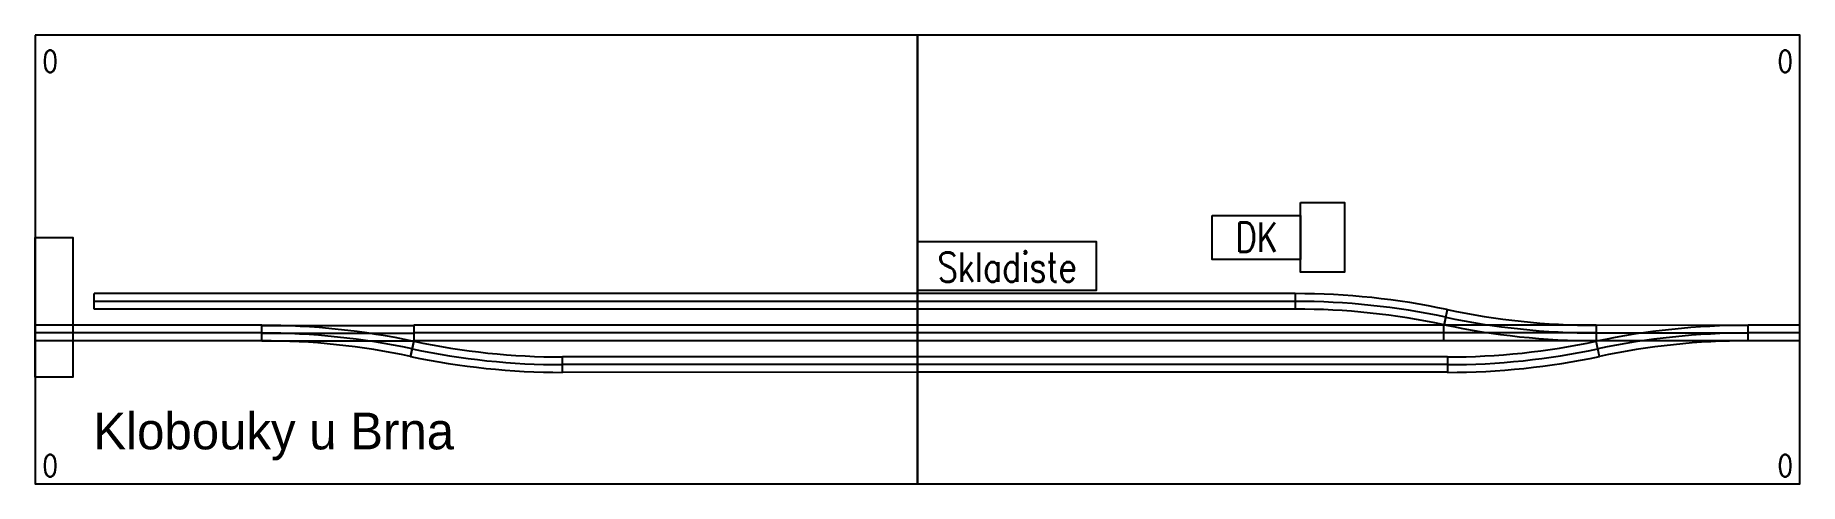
# Model space of a CAD drawing. Header units: millimetres. Extents: x 0 to 2400, y 0 to 610.
import ezdxf

# ---------------------------------------------------------------- set-up
doc = ezdxf.new("R2010")
doc.units = ezdxf.units.MM
doc.header["$LTSCALE"] = 6
doc.header["$MEASUREMENT"] = 0
doc.layers.get('0').update_dxf_attribs({"linetype": 'CONTINUOUS'})
for name, color, linetype in [('Budovy', 2, 'CONTINUOUS'), ('Koleje', 1, 'CONTINUOUS'), ('Oblouky', 96, 'CONTINUOUS'), ('TTmoduly', 96, 'CONTINUOUS'), ('Vyhybky', 96, 'CONTINUOUS')]:
    doc.layers.add(name, color=color, linetype=linetype)
doc.styles.add('ROMANS', font='romans', dxfattribs={"width": 0.8})

# ---------------------------------------------------------------- blocks, each defined once
blk = doc.blocks.new('Vyhybka12L')
at = {"layer": 'Vyhybky', "color": 84}
for p, q in [((202.5, 42.2), (206.8, 21.7)), ((0, 21), (0, 0)), ((207, 0), (207, 21))]:
    blk.add_line(p, q, dxfattribs=at)
at = {"layer": 'Vyhybky'}
for p, q in [((0, 21), (207, 20.9)), ((0, 10.5), (207, 10.5)), ((0, 0), (207, -0.1))]:
    blk.add_line(p, q, dxfattribs=at)
for radius in [973.5, 984, 994.5]:
    blk.add_arc((0.1, 994.5), radius, 269.9991, 281.9991, dxfattribs=at)
blk = doc.blocks.new('Vyhybka12R')
at = {"layer": 'Vyhybky', "color": 84}
for p, q in [((4.5, 42.2), (0.2, 21.7)), ((0, -0.1), (0, 20.9)), ((206.9, 20.9), (206.9, -0.1))]:
    blk.add_line(p, q, dxfattribs=at)
at = {"layer": 'Vyhybky'}
for p, q in [((206.9, 20.9), (0, 20.9)), ((206.9, 10.4), (0, 10.4)), ((206.9, -0.1), (0, -0.1))]:
    blk.add_line(p, q, dxfattribs=at)
for radius in [984, 973.5, 994.5]:
    blk.add_arc((207.2, 994.4), radius, 257.9836, 269.9836, dxfattribs=at)
blk = doc.blocks.new('Oblouk12')
at = {"layer": 'Oblouky'}
for p, q in [((0, 42.3), (0, 21.3)), ((202.4, 0), (206.8, 20.5))]:
    blk.add_line(p, q, dxfattribs=at)
for radius in [994.5, 984, 973.5]:
    blk.add_arc((0, -952.2), radius, 78, 90, dxfattribs=at)

msp = doc.modelspace()

# ---------------------------------------------------------------- linework, layer by layer
at = {"layer": 'Budovy'}
for points in [[(1601, 365.5), (1721, 365.5), (1721, 305.5), (1601, 305.5)], [(1721, 383), (1781, 383), (1781, 288), (1721, 288)], [(0, 335.5), (51, 335.5), (51, 145.5), (0, 145.5)], [(1200, 330), (1443, 330), (1443, 263.5), (1200, 263.5)]]:
    msp.add_lwpolyline(points, close=True, dxfattribs=at)
at = {"layer": 'Koleje'}
for p, q in [((1200, 259), (80, 259)), ((80, 238), (80, 259)), ((1200, 248.5), (80, 248.5)), ((1713.9, 259), (1200, 259)), ((1713.9, 248.5), (1200, 248.5)), ((1200, 238), (80, 238)), ((1713.9, 238), (1200, 238)), ((308, 216), (0, 216)), ((308, 205.5), (0, 205.5)), ((308, 195), (0, 195)), ((1200, 216), (515, 216)), ((1200, 205.5), (515, 205.5)), ((1200, 195), (515, 195)), ((1916.1, 216), (1200, 216)), ((1916.1, 205.5), (1200, 205.5)), ((1916.1, 194.9), (1200, 194.9)), ((2400, 216), (2330, 216)), ((2400, 205.5), (2330, 205.5)), ((2400, 195), (2330, 195)), ((1200, 173), (717.2, 172.9)), ((1920.8, 173), (1200, 173)), ((1200, 162.5), (717.2, 162.4)), ((1200, 152), (717.2, 151.9)), ((1920.8, 162.5), (1200, 162.5)), ((1920.8, 152), (1200, 152))]:
    msp.add_line(p, q, dxfattribs=at)
at = {"layer": 'TTmoduly'}
for points in [[(0, 610.5), (0, 0.5), (1200, 0.5), (1200, 610.5)], [(1200, 610.5), (1200, 0.5), (2400, 0.5), (2400, 610.5)]]:
    msp.add_lwpolyline(points, close=True, dxfattribs=at)

# ---------------------------------------------------------------- block references
for name, p in [('Oblouk12', (1713.9, 216.7)), ('Vyhybka12R', (1916.1, 195.1))]:
    msp.add_blockref(name, p)
for name, p, rotation in [('Vyhybka12R', (515, 215.8), 180), ('Oblouk12', (717.2, 194.2), 180), ('Oblouk12', (2118.8, 215), 191.9952116393139), ('Vyhybka12L', (2330.1, 215.9), 180)]:
    msp.add_blockref(name, p, dxfattribs=dict(rotation=rotation))

# ---------------------------------------------------------------- texts
at = {"layer": 'Budovy', "color": 3, "insert": (1661.5, 336), "char_height": 40, "width": 103, "attachment_point": 5, "style": 'ROMANS'}
msp.add_mtext('{\\C3;DK}', dxfattribs=at)
at = {"layer": 'Budovy', "insert": (1322, 295.2), "char_height": 40, "width": 225.1, "attachment_point": 5, "style": 'ROMANS'}
msp.add_mtext('{\\C3;Skladiste}', dxfattribs=at)
at = {"layer": 'TTmoduly', "style": 'ROMANS', "width": 0.8}
for p in [(10, 560), (2370, 560), (10, 10), (2370, 10)]:
    msp.add_text('0', height=30, dxfattribs=at).set_placement(p)
at = {"layer": 'TTmoduly'}
msp.add_text('Klobouky u Brna', height=50, dxfattribs=at).set_placement((79, 47.2))

doc.saveas('drawing.dxf')
